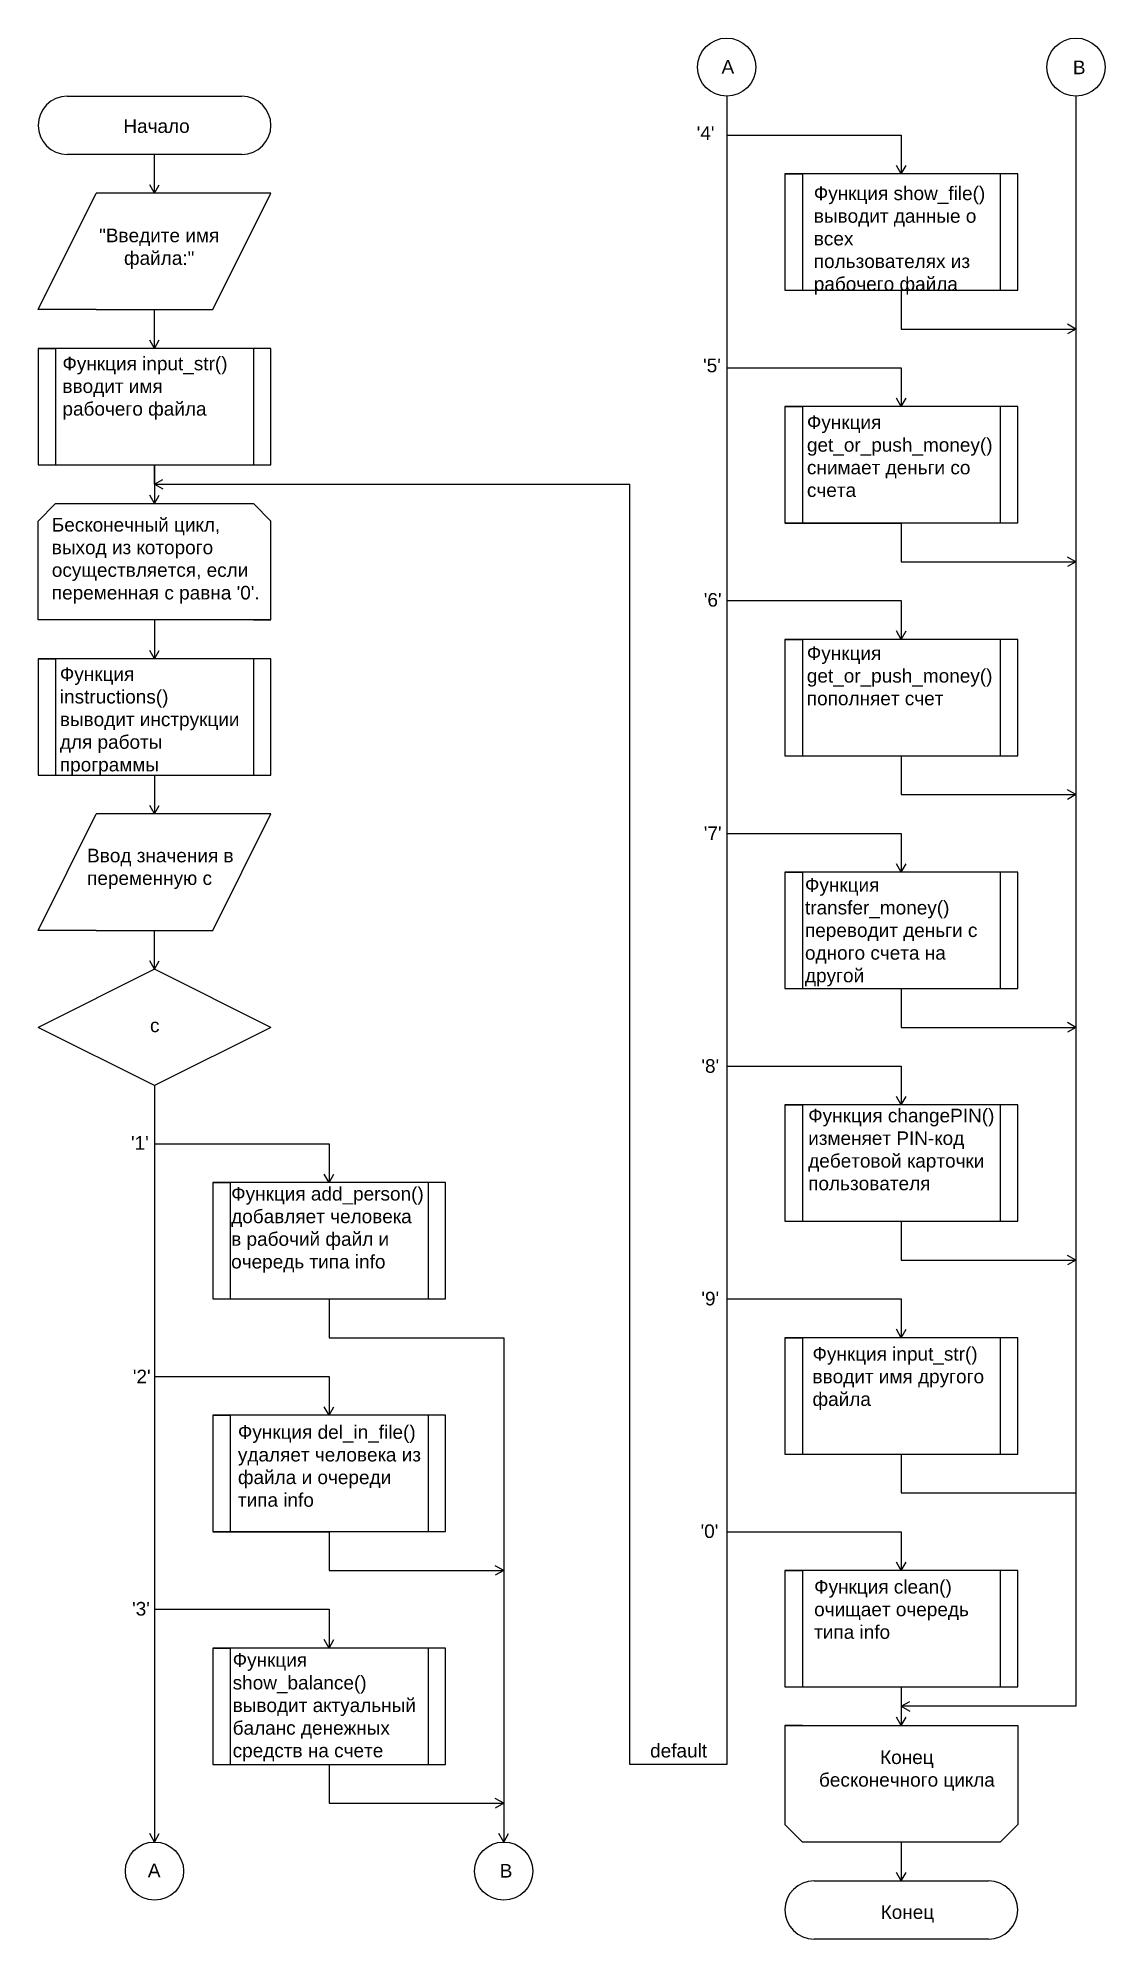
# Model space of a CAD drawing. Header units: millimetres. Extents: x 2181 to 2879, y 981 to 2225.
import ezdxf

# ---------------------------------------------------------------- set-up
doc = ezdxf.new("R2010")
doc.units = ezdxf.units.MM
doc.styles.get("Standard").update_dxf_attribs({"font": 'arial.ttf'})

# ---------------------------------------------------------------- blocks, each defined once
blk = doc.blocks.new('НАЧАЛО_КОНЕЦ')
for p, q in [((2280.08, 2000.17), (2370.08, 2000.17)), ((2370.08, 1970.17), (2280.08, 1970.17))]:
    blk.add_line(p, q)
for centre, start, end in [((2280.08, 1985.17), 90, 270), ((2370.08, 1985.17), 270, 90)]:
    blk.add_arc(centre, 15, start, end)
blk = doc.blocks.new('ВВОД')
for p, q in [((2265.08, 1940.16), (2295.08, 2000.16)), ((2385.08, 2000.16), (2295.08, 2000.16)), ((2355.08, 1940.16), (2385.08, 2000.16)), ((2295.08, 1940.16), (2265.08, 1940.16)), ((2295.08, 1940.16), (2355.08, 1940.16))]:
    blk.add_line(p, q)
blk = doc.blocks.new('ФУНКЦИЯ')
for p, q in [((2265.08, 1914.61), (2274.08, 1914.61)), ((2274.08, 1914.61), (2274.08, 1854.61)), ((2385.08, 1914.61), (2376.08, 1914.61)), ((2376.08, 1914.61), (2376.08, 1854.61))]:
    blk.add_line(p, q)
blk.add_lwpolyline([(2265.08, 1854.61), (2385.08, 1854.61), (2385.08, 1914.61), (2265.08, 1914.61)], close=True)
blk = doc.blocks.new('ЦИКЛ')
for p, q in [((2265.08, 1819.52), (2274.08, 1828.52)), ((2274.08, 1828.52), (2376.08, 1828.52)), ((2385.08, 1819.52), (2376.08, 1828.52)), ((2265.08, 1768.52), (2265.08, 1819.52)), ((2385.08, 1768.52), (2385.08, 1819.52)), ((2385.08, 1768.52), (2265.08, 1768.52)), ((2376.08, 1768.52), (2385.08, 1768.52))]:
    blk.add_line(p, q)
blk = doc.blocks.new('УСЛОВНЫЙ ОПЕРАТОР')
for p, q in [((2325.08, 1550.41), (2265.08, 1520.41)), ((2385.08, 1520.41), (2325.08, 1550.41)), ((2325.08, 1490.41), (2265.08, 1520.41)), ((2385.08, 1520.41), (2325.08, 1490.41))]:
    blk.add_line(p, q)
blk = doc.blocks.new('схема')
for p, q in [((2618.13, 2119.72), (2618.13, 2099.72)), ((2798.13, 2119.72), (2798.13, 2099.72)), ((2618.13, 2099.72), (2708.13, 2099.72)), ((2618.13, 2099.72), (2618.13, 1979.72)), ((2708.13, 2099.72), (2708.13, 2079.72)), ((2798.13, 2099.72), (2798.13, 1289.72)), ((2323.21, 2069.72), (2323.21, 2089.72)), ((2708.13, 2079.72), (2705.65, 2084.06)), ((2708.13, 2079.72), (2710.59, 2084.07)), ((2323.21, 2069.72), (2320.73, 2074.06)), ((2323.21, 2069.72), (2325.67, 2074.07)), ((2648.13, 2019.72), (2708.13, 2019.72)), ((2708.13, 2019.72), (2708.13, 1999.72)), ((2323.21, 1989.72), (2323.21, 2009.72)), ((2708.13, 1999.72), (2798.13, 1999.72)), ((2798.13, 1999.72), (2793.77, 2002.18)), ((2798.13, 1999.72), (2793.78, 1997.24)), ((2323.21, 1989.72), (2320.73, 1994.06)), ((2323.21, 1989.72), (2325.67, 1994.07)), ((2618.13, 1979.72), (2708.13, 1979.72)), ((2618.13, 1979.72), (2618.13, 1859.72)), ((2708.13, 1979.72), (2708.13, 1959.72)), ((2708.13, 1959.72), (2705.65, 1964.06)), ((2708.13, 1959.72), (2710.59, 1964.07)), ((2323.21, 1919.72), (2323.21, 1929.72)), ((2323.21, 1929.72), (2323.21, 1909.72)), ((2323.21, 1919.72), (2327.55, 1922.2)), ((2323.21, 1909.72), (2320.73, 1914.06)), ((2323.21, 1919.72), (2327.57, 1917.26)), ((2323.21, 1919.72), (2568.13, 1919.72)), ((2323.21, 1909.72), (2325.67, 1914.07)), ((2568.13, 1259.72), (2568.13, 1919.72)), ((2648.13, 1899.72), (2708.13, 1899.72)), ((2708.13, 1899.72), (2708.13, 1879.72)), ((2798.13, 1879.72), (2793.77, 1882.18)), ((2708.13, 1879.72), (2798.13, 1879.72)), ((2798.13, 1879.72), (2793.78, 1877.24)), ((2618.13, 1859.72), (2708.13, 1859.72)), ((2618.13, 1859.72), (2618.13, 1739.72)), ((2708.13, 1859.72), (2708.13, 1839.72)), ((2323.21, 1849.72), (2323.21, 1829.72)), ((2708.13, 1839.72), (2705.65, 1844.06)), ((2708.13, 1839.72), (2710.59, 1844.07)), ((2323.21, 1829.72), (2320.73, 1834.06)), ((2323.21, 1829.72), (2325.67, 1834.07)), ((2648.13, 1779.72), (2708.13, 1779.72)), ((2708.13, 1779.72), (2708.13, 1759.72)), ((2323.21, 1769.72), (2323.21, 1749.72)), ((2708.13, 1759.72), (2798.13, 1759.72)), ((2798.13, 1759.72), (2793.77, 1762.18)), ((2798.13, 1759.72), (2793.78, 1757.24)), ((2323.21, 1749.72), (2320.73, 1754.06)), ((2323.21, 1749.72), (2325.67, 1754.07)), ((2618.13, 1739.72), (2708.13, 1739.72)), ((2618.13, 1739.72), (2618.13, 1619.72)), ((2708.13, 1739.72), (2708.13, 1719.72)), ((2708.13, 1719.72), (2705.65, 1724.06)), ((2708.13, 1719.72), (2710.59, 1724.07)), ((2323.21, 1669.72), (2323.21, 1689.72)), ((2323.21, 1669.72), (2320.73, 1674.06)), ((2323.21, 1669.72), (2325.67, 1674.07)), ((2648.13, 1659.72), (2708.13, 1659.72)), ((2708.13, 1659.72), (2708.13, 1639.72)), ((2708.13, 1639.72), (2798.13, 1639.72)), ((2798.13, 1639.72), (2793.77, 1642.18)), ((2798.13, 1639.72), (2793.78, 1637.24)), ((2618.13, 1619.72), (2708.13, 1619.72)), ((2618.13, 1619.72), (2618.13, 1499.72)), ((2708.13, 1619.72), (2708.13, 1599.72)), ((2323.21, 1609.72), (2323.21, 1579.72)), ((2708.13, 1599.72), (2705.65, 1604.06)), ((2708.13, 1599.72), (2710.59, 1604.07)), ((2323.21, 1579.72), (2413.21, 1579.72)), ((2323.21, 1579.72), (2323.21, 1459.72)), ((2413.21, 1579.72), (2413.21, 1559.72)), ((2413.21, 1559.72), (2410.73, 1564.06)), ((2413.21, 1559.72), (2415.67, 1564.07)), ((2648.13, 1539.72), (2708.13, 1539.72)), ((2708.13, 1539.72), (2708.13, 1519.72)), ((2708.13, 1519.72), (2798.13, 1519.72)), ((2798.13, 1519.72), (2793.77, 1522.18)), ((2798.13, 1519.72), (2793.78, 1517.24)), ((2353.21, 1499.72), (2413.21, 1499.72)), ((2413.21, 1499.72), (2413.21, 1479.72)), ((2618.13, 1499.72), (2708.13, 1499.72)), ((2618.13, 1499.72), (2618.13, 1379.72)), ((2708.13, 1499.72), (2708.13, 1479.72)), ((2708.13, 1479.72), (2705.65, 1484.06)), ((2708.13, 1479.72), (2710.59, 1484.07)), ((2413.21, 1479.72), (2503.21, 1479.72)), ((2503.21, 1479.72), (2503.21, 1219.72)), ((2323.21, 1459.72), (2413.21, 1459.72)), ((2323.21, 1459.72), (2323.21, 1339.72)), ((2413.21, 1459.72), (2413.21, 1439.72)), ((2413.21, 1439.72), (2410.73, 1444.06)), ((2413.21, 1439.72), (2415.67, 1444.07)), ((2648.13, 1419.72), (2708.13, 1419.72)), ((2708.13, 1419.72), (2708.13, 1399.72)), ((2708.13, 1399.72), (2798.13, 1399.72)), ((2353.21, 1379.72), (2413.21, 1379.72)), ((2413.21, 1379.72), (2413.21, 1359.72)), ((2618.13, 1379.72), (2708.13, 1379.72)), ((2618.13, 1379.72), (2618.13, 1259.72)), ((2708.13, 1379.72), (2708.13, 1359.72)), ((2708.13, 1359.72), (2705.65, 1364.06)), ((2708.13, 1359.72), (2710.59, 1364.07)), ((2413.21, 1359.72), (2503.21, 1359.72)), ((2503.21, 1359.72), (2498.86, 1362.18)), ((2503.21, 1359.72), (2498.87, 1357.24)), ((2323.21, 1339.72), (2413.21, 1339.72)), ((2323.21, 1339.72), (2323.21, 1219.72)), ((2413.21, 1339.72), (2413.21, 1319.72)), ((2413.21, 1319.72), (2410.73, 1324.06)), ((2413.21, 1319.72), (2415.67, 1324.07)), ((2648.13, 1299.72), (2708.13, 1299.72)), ((2708.13, 1299.72), (2708.13, 1279.72)), ((2708.13, 1279.72), (2705.65, 1284.06)), ((2708.13, 1289.72), (2712.47, 1292.2)), ((2798.13, 1289.72), (2708.13, 1289.72)), ((2708.13, 1289.72), (2712.48, 1287.26)), ((2708.13, 1279.72), (2710.59, 1284.07)), ((2353.21, 1259.72), (2413.21, 1259.72)), ((2413.21, 1259.72), (2413.21, 1239.72)), ((2618.13, 1259.72), (2568.13, 1259.72)), ((2413.21, 1239.72), (2503.21, 1239.72)), ((2503.21, 1239.72), (2498.86, 1242.18)), ((2503.21, 1239.72), (2498.87, 1237.24)), ((2323.21, 1219.72), (2320.73, 1224.06)), ((2323.21, 1219.72), (2325.67, 1224.07)), ((2503.21, 1219.72), (2500.73, 1224.06)), ((2503.21, 1219.72), (2505.67, 1224.07)), ((2708.13, 1219.72), (2708.13, 1199.72)), ((2708.13, 1199.72), (2705.65, 1204.06)), ((2708.13, 1199.72), (2710.59, 1204.07))]:
    blk.add_line(p, q)
for centre in [(2618.13, 2134.72), (2798.13, 2134.72), (2323.21, 1204.72), (2503.21, 1204.72)]:
    blk.add_circle(centre, 15)
for name, p in [('НАЧАЛО_КОНЕЦ', (-1.86, 119.55)), ('ФУНКЦИЯ', (383.05, 165.12)), ('ВВОД', (-1.86, 69.56)), ('ФУНКЦИЯ', (-1.86, 75.12)), ('ФУНКЦИЯ', (383.05, 45.12)), ('ЦИКЛ', (-1.86, 81.2)), ('ФУНКЦИЯ', (383.05, -74.88)), ('ФУНКЦИЯ', (-1.86, -84.88)), ('ВВОД', (-1.86, -250.44)), ('ФУНКЦИЯ', (383.05, -194.88)), ('УСЛОВНЫЙ ОПЕРАТОР', (-1.86, 119.31)), ('ФУНКЦИЯ', (383.05, -314.88)), ('ФУНКЦИЯ', (88.14, -354.88)), ('ФУНКЦИЯ', (383.05, -434.88)), ('ФУНКЦИЯ', (88.14, -474.88)), ('ФУНКЦИЯ', (383.05, -554.88)), ('ФУНКЦИЯ', (88.14, -594.88)), ('НАЧАЛО_КОНЕЦ', (383.05, -800.45))]:
    blk.add_blockref(name, p)
at = {"rotation": 180}
blk.add_blockref('ЦИКЛ', (5033.2, 3048.25), dxfattribs=at)
at = {"char_height": 7, "attachment_point": 1}
for s, insert in [('А', (2615.46, 2138.39)), ('В', (2796.54, 2138.09)), ('А', (2319.77, 1208.6))]:
    blk.add_mtext(s, dxfattribs=dict(at, insert=insert))
for s, width, heights, insert in [('Начало', 75.9971, [0], (2307.16, 2107.86)), ("'4'", 19.9206, [0], (2602.65, 2104.22)), ('Функция show_file() выводит данные о всех пользователях из рабочего файла', 90.3677, [0], (2663.02, 2073.18)), ('\\pxqc;"Введите имя \\Pфайла:"', 161.8427, [24.25], (2244.69, 2051.48)), ('Функция input_str() вводит имя рабочего файла', 87.0528, [0], (2275.76, 1985.42)), ("'5'", 19.9206, [0], (2605.94, 1984.44)), ('Функция get_or_push_money() снимает деньги со счета', 109.421, [0], (2659.48, 1955.16)), ("Бесконечный цикл, выход из которого осуществляется, если переменная с равна '0'.", 113.2368, [0], (2270.29, 1902.31)), ("'6'", 19.9206, [0], (2606.32, 1863.62)), ('Функция get_or_push_money() пополняет счет', 102.1274, [0], (2659.43, 1836.12)), ('Функция instructions() выводит инструкции для работы программы', 96.4273, [0], (2274.43, 1825.34)), ("'7'", 19.9206, [0], (2606.31, 1743.27)), ('Ввод значения в переменную с', 104.7204, [0], (2288.47, 1731.79)), ('Функция transfer_money() переводит деньги с одного счета на \\Pдругой', 110.4638, [0], (2658.47, 1716.61)), ('с', 9.2095, [0], (2320.89, 1644.24)), ("'8'", 19.9206, [0], (2605.07, 1623.3)), ('Функция changePIN() изменяет PIN-код дебетовой карточки пользователя', 98.9934, [0], (2660.13, 1597.75)), ("'1'", 19.9206, [0], (2311.09, 1583.66)), ('Функция add_person() добавляет человека в рабочий файл и очередь типа info', 100.3288, [0], (2362.73, 1557.43)), ("'9'", 19.9206, [0], (2605.06, 1503.37)), ('Функция input_str() вводит имя другого файла', 92.4689, [0], (2662.35, 1474.88)), ("'2'", 19.9206, [0], (2312.04, 1463.23)), ('Функция del_in_file() удаляет человека из файла и очереди типа info', 98.0126, [0], (2366.2, 1434.59)), ("'0'", 19.9206, [0], (2604.65, 1383.47)), ('Функция clean() очищает очередь типа info', 90.2739, [0], (2663.19, 1354.83)), ("'3'", 19.9206, [0], (2311.65, 1343.48)), ('Функция show_balance() выводит актуальный баланс денежных средств на счете', 100.7168, [0], (2363.5, 1317.06)), ('default', 6.6162, [0], (2578.65, 1270.32)), ('\\pxqc;Конец \\Pбесконечного цикла', 126.6788, [0], (2647.66, 1266.94)), ('Конец', 72.2162, [0], (2697.49, 1187.11))]:
    blk.add_mtext_dynamic_manual_height_columns(s, width=width, gutter_width=12.5, heights=heights, dxfattribs=dict(at, insert=insert))
at = {"insert": (2501.14, 1208.4), "char_height": 7, "width": 3.7756, "attachment_point": 1}
blk.add_mtext('В', dxfattribs=at)

msp = doc.modelspace()

# ---------------------------------------------------------------- block references
at = {"xscale": 1.269865286734635, "yscale": 1.269865286734635, "zscale": 1.269865286734635}
msp.add_blockref('схема', (-693, -504.6), dxfattribs=at)

doc.saveas('drawing.dxf')
